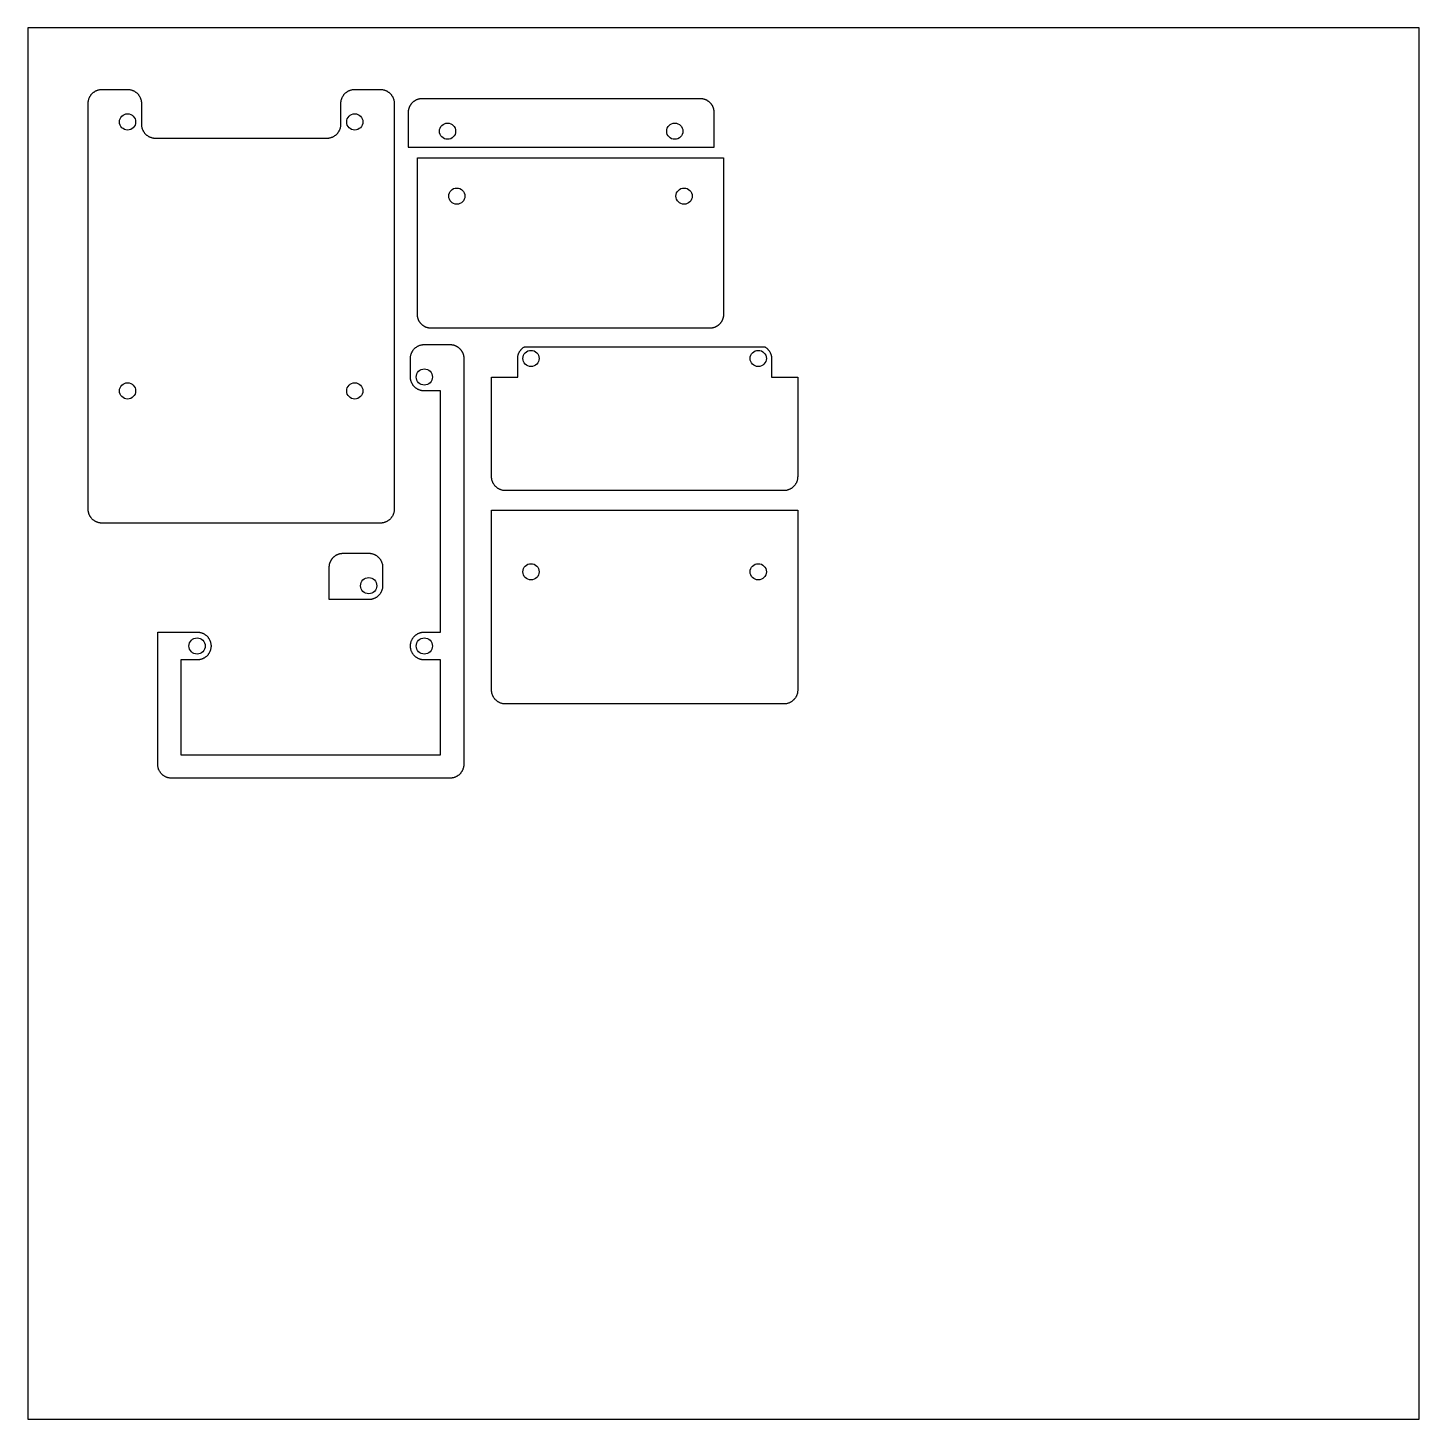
# Model space of a CAD drawing. Extents: x 1799 to 2099, y 2338 to 2638.
import ezdxf

# ---------------------------------------------------------------- set-up
doc = ezdxf.new("R2010")
doc.units = 0
doc.layers.add('CORTE_LASER$CORTE', color=7, linetype='CONTINUOUS')

msp = doc.modelspace()

# ---------------------------------------------------------------- linework, layer by layer
at = {"layer": 'CORTE_LASER$CORTE'}
for p, q in [((2099, 2638), (1799, 2638)), ((1799, 2638), (1799, 2338)), ((2099, 2338), (2099, 2638)), ((1799, 2338), (2099, 2338))]:
    msp.add_line(p, q, dxfattribs=at)
for points in [[(1866.5, 2617.21), (1866.5, 2621.71), (1866.5, 2621.81), (1866.51, 2621.92), (1866.52, 2622.02), (1866.53, 2622.12), (1866.54, 2622.22), (1866.56, 2622.32), (1866.59, 2622.42), (1866.61, 2622.52), (1866.64, 2622.62), (1866.67, 2622.72), (1866.71, 2622.81), (1866.75, 2622.91), (1866.79, 2623), (1866.84, 2623.09), (1866.89, 2623.18), (1866.94, 2623.27), (1866.99, 2623.36), (1867.05, 2623.44), (1867.11, 2623.52), (1867.17, 2623.61), (1867.24, 2623.68), (1867.31, 2623.76), (1867.38, 2623.83), (1867.45, 2623.9), (1867.53, 2623.97), (1867.61, 2624.04), (1867.69, 2624.1), (1867.77, 2624.16), (1867.85, 2624.22), (1867.94, 2624.28), (1868.03, 2624.33), (1868.12, 2624.38), (1868.21, 2624.42), (1868.3, 2624.46), (1868.4, 2624.5), (1868.5, 2624.54), (1868.59, 2624.57), (1868.69, 2624.6), (1868.79, 2624.63), (1868.89, 2624.65), (1868.99, 2624.67), (1869.09, 2624.68), (1869.19, 2624.7), (1869.3, 2624.7), (1869.4, 2624.71), (1869.5, 2624.71), (1875, 2624.71), (1875.11, 2624.71), (1875.21, 2624.7), (1875.31, 2624.7), (1875.41, 2624.68), (1875.51, 2624.67), (1875.61, 2624.65), (1875.71, 2624.63), (1875.81, 2624.6), (1875.91, 2624.57), (1876.01, 2624.54), (1876.1, 2624.5), (1876.2, 2624.46), (1876.29, 2624.42), (1876.38, 2624.38), (1876.47, 2624.33), (1876.56, 2624.28), (1876.65, 2624.22), (1876.73, 2624.16), (1876.82, 2624.1), (1876.9, 2624.04), (1876.98, 2623.97), (1877.05, 2623.9), (1877.13, 2623.83), (1877.2, 2623.76), (1877.27, 2623.68), (1877.33, 2623.61), (1877.39, 2623.52), (1877.45, 2623.44), (1877.51, 2623.36), (1877.57, 2623.27), (1877.62, 2623.18), (1877.67, 2623.09), (1877.71, 2623), (1877.76, 2622.91), (1877.79, 2622.81), (1877.83, 2622.72), (1877.86, 2622.62), (1877.89, 2622.52), (1877.92, 2622.42), (1877.94, 2622.32), (1877.96, 2622.22), (1877.98, 2622.12), (1877.99, 2622.02), (1878, 2621.92), (1878, 2621.81), (1878, 2621.71), (1878, 2534.21), (1878, 2534.11), (1878, 2534.01), (1877.99, 2533.91), (1877.98, 2533.8), (1877.96, 2533.7), (1877.94, 2533.6), (1877.92, 2533.5), (1877.89, 2533.4), (1877.86, 2533.3), (1877.83, 2533.21), (1877.79, 2533.11), (1877.76, 2533.02), (1877.71, 2532.92), (1877.67, 2532.83), (1877.62, 2532.74), (1877.57, 2532.65), (1877.51, 2532.57), (1877.45, 2532.48), (1877.39, 2532.4), (1877.33, 2532.32), (1877.27, 2532.24), (1877.2, 2532.16), (1877.13, 2532.09), (1877.05, 2532.02), (1876.98, 2531.95), (1876.9, 2531.88), (1876.82, 2531.82), (1876.73, 2531.76), (1876.65, 2531.7), (1876.56, 2531.65), (1876.47, 2531.6), (1876.38, 2531.55), (1876.29, 2531.5), (1876.2, 2531.46), (1876.1, 2531.42), (1876.01, 2531.39), (1875.91, 2531.35), (1875.81, 2531.32), (1875.71, 2531.3), (1875.61, 2531.27), (1875.51, 2531.26), (1875.41, 2531.24), (1875.31, 2531.23), (1875.21, 2531.22), (1875.11, 2531.21), (1875, 2531.21), (1815, 2531.21), (1814.9, 2531.21), (1814.8, 2531.22), (1814.7, 2531.23), (1814.6, 2531.24), (1814.49, 2531.26), (1814.39, 2531.27), (1814.29, 2531.3), (1814.19, 2531.32), (1814.1, 2531.35), (1814, 2531.39), (1813.9, 2531.42), (1813.81, 2531.46), (1813.72, 2531.5), (1813.62, 2531.55), (1813.53, 2531.6), (1813.45, 2531.65), (1813.36, 2531.7), (1813.27, 2531.76), (1813.19, 2531.82), (1813.11, 2531.88), (1813.03, 2531.95), (1812.96, 2532.02), (1812.88, 2532.09), (1812.81, 2532.16), (1812.74, 2532.24), (1812.68, 2532.32), (1812.61, 2532.4), (1812.55, 2532.48), (1812.5, 2532.57), (1812.44, 2532.65), (1812.39, 2532.74), (1812.34, 2532.83), (1812.29, 2532.92), (1812.25, 2533.02), (1812.21, 2533.11), (1812.18, 2533.21), (1812.14, 2533.3), (1812.12, 2533.4), (1812.09, 2533.5), (1812.07, 2533.6), (1812.05, 2533.7), (1812.03, 2533.8), (1812.02, 2533.91), (1812.01, 2534.01), (1812.01, 2534.11), (1812, 2534.21), (1812, 2621.71), (1812.01, 2621.81), (1812.01, 2621.92), (1812.02, 2622.02), (1812.03, 2622.12), (1812.05, 2622.22), (1812.07, 2622.32), (1812.09, 2622.42), (1812.12, 2622.52), (1812.14, 2622.62), (1812.18, 2622.72), (1812.21, 2622.81), (1812.25, 2622.91), (1812.29, 2623), (1812.34, 2623.09), (1812.39, 2623.18), (1812.44, 2623.27), (1812.5, 2623.36), (1812.55, 2623.44), (1812.61, 2623.52), (1812.68, 2623.61), (1812.74, 2623.68), (1812.81, 2623.76), (1812.88, 2623.83), (1812.96, 2623.9), (1813.03, 2623.97), (1813.11, 2624.04), (1813.19, 2624.1), (1813.27, 2624.16), (1813.36, 2624.22), (1813.45, 2624.28), (1813.53, 2624.33), (1813.62, 2624.38), (1813.72, 2624.42), (1813.81, 2624.46), (1813.9, 2624.5), (1814, 2624.54), (1814.1, 2624.57), (1814.19, 2624.6), (1814.29, 2624.63), (1814.39, 2624.65), (1814.49, 2624.67), (1814.6, 2624.68), (1814.7, 2624.7), (1814.8, 2624.7), (1814.9, 2624.71), (1815, 2624.71), (1820.5, 2624.71), (1820.6, 2624.71), (1820.7, 2624.7), (1820.81, 2624.7), (1820.91, 2624.68), (1821.01, 2624.67), (1821.11, 2624.65), (1821.21, 2624.63), (1821.31, 2624.6), (1821.41, 2624.57), (1821.5, 2624.54), (1821.6, 2624.5), (1821.7, 2624.46), (1821.79, 2624.42), (1821.88, 2624.38), (1821.97, 2624.33), (1822.06, 2624.28), (1822.15, 2624.22), (1822.23, 2624.16), (1822.31, 2624.1), (1822.39, 2624.04), (1822.47, 2623.97), (1822.55, 2623.9), (1822.62, 2623.83), (1822.69, 2623.76), (1822.76, 2623.68), (1822.83, 2623.61), (1822.89, 2623.52), (1822.95, 2623.44), (1823.01, 2623.36), (1823.06, 2623.27), (1823.11, 2623.18), (1823.16, 2623.09), (1823.21, 2623), (1823.25, 2622.91), (1823.29, 2622.81), (1823.33, 2622.72), (1823.36, 2622.62), (1823.39, 2622.52), (1823.41, 2622.42), (1823.44, 2622.32), (1823.46, 2622.22), (1823.47, 2622.12), (1823.48, 2622.02), (1823.49, 2621.92), (1823.5, 2621.81), (1823.5, 2621.71), (1823.5, 2617.21), (1823.5, 2617.11), (1823.51, 2617.01), (1823.52, 2616.91), (1823.53, 2616.8), (1823.54, 2616.7), (1823.56, 2616.6), (1823.59, 2616.5), (1823.61, 2616.4), (1823.64, 2616.3), (1823.67, 2616.21), (1823.71, 2616.11), (1823.75, 2616.02), (1823.79, 2615.92), (1823.84, 2615.83), (1823.89, 2615.74), (1823.94, 2615.65), (1823.99, 2615.57), (1824.05, 2615.48), (1824.11, 2615.4), (1824.17, 2615.32), (1824.24, 2615.24), (1824.31, 2615.16), (1824.38, 2615.09), (1824.45, 2615.02), (1824.53, 2614.95), (1824.61, 2614.88), (1824.69, 2614.82), (1824.77, 2614.76), (1824.85, 2614.7), (1824.94, 2614.65), (1825.03, 2614.6), (1825.12, 2614.55), (1825.21, 2614.5), (1825.3, 2614.46), (1825.4, 2614.42), (1825.5, 2614.39), (1825.59, 2614.35), (1825.69, 2614.32), (1825.79, 2614.3), (1825.89, 2614.27), (1825.99, 2614.26), (1826.09, 2614.24), (1826.19, 2614.23), (1826.3, 2614.22), (1826.4, 2614.21), (1826.5, 2614.21), (1863.5, 2614.21), (1863.6, 2614.21), (1863.7, 2614.22), (1863.81, 2614.23), (1863.91, 2614.24), (1864.01, 2614.26), (1864.11, 2614.27), (1864.21, 2614.3), (1864.31, 2614.32), (1864.41, 2614.35), (1864.5, 2614.39), (1864.6, 2614.42), (1864.7, 2614.46), (1864.79, 2614.5), (1864.88, 2614.55), (1864.97, 2614.6), (1865.06, 2614.65), (1865.15, 2614.7), (1865.23, 2614.76), (1865.31, 2614.82), (1865.39, 2614.88), (1865.47, 2614.95), (1865.55, 2615.02), (1865.62, 2615.09), (1865.69, 2615.16), (1865.76, 2615.24), (1865.83, 2615.32), (1865.89, 2615.4), (1865.95, 2615.48), (1866.01, 2615.57), (1866.06, 2615.65), (1866.11, 2615.74), (1866.16, 2615.83), (1866.21, 2615.92), (1866.25, 2616.02), (1866.29, 2616.11), (1866.33, 2616.21), (1866.36, 2616.3), (1866.39, 2616.4), (1866.41, 2616.5), (1866.44, 2616.6), (1866.46, 2616.7), (1866.47, 2616.8), (1866.48, 2616.91), (1866.49, 2617.01), (1866.5, 2617.11)], [(1881, 2612.27), (1947, 2612.27), (1947, 2619.71), (1947, 2619.78), (1947, 2619.85), (1947, 2619.91), (1946.99, 2619.98), (1946.98, 2620.05), (1946.98, 2620.12), (1946.97, 2620.19), (1946.95, 2620.26), (1946.94, 2620.33), (1946.92, 2620.4), (1946.91, 2620.47), (1946.89, 2620.54), (1946.87, 2620.61), (1946.84, 2620.68), (1946.82, 2620.75), (1946.79, 2620.82), (1946.77, 2620.89), (1946.73, 2620.95), (1946.7, 2621.02), (1946.67, 2621.09), (1946.63, 2621.16), (1946.6, 2621.22), (1946.56, 2621.29), (1946.51, 2621.35), (1946.47, 2621.42), (1946.43, 2621.48), (1946.38, 2621.54), (1946.33, 2621.6), (1946.28, 2621.66), (1946.23, 2621.72), (1946.18, 2621.78), (1946.13, 2621.83), (1946.07, 2621.89), (1946.01, 2621.94), (1945.95, 2621.99), (1945.89, 2622.04), (1945.83, 2622.09), (1945.77, 2622.14), (1945.71, 2622.18), (1945.65, 2622.22), (1945.58, 2622.26), (1945.52, 2622.3), (1945.45, 2622.34), (1945.38, 2622.38), (1945.31, 2622.41), (1945.25, 2622.44), (1945.18, 2622.47), (1945.11, 2622.5), (1945.04, 2622.53), (1944.97, 2622.55), (1944.9, 2622.58), (1944.83, 2622.6), (1944.76, 2622.62), (1944.69, 2622.63), (1944.62, 2622.65), (1944.55, 2622.66), (1944.48, 2622.67), (1944.41, 2622.68), (1944.34, 2622.69), (1944.27, 2622.7), (1944.21, 2622.71), (1944.14, 2622.71), (1944.07, 2622.71), (1944, 2622.71), (1884, 2622.71), (1883.94, 2622.71), (1883.87, 2622.71), (1883.8, 2622.71), (1883.73, 2622.7), (1883.67, 2622.69), (1883.6, 2622.68), (1883.53, 2622.67), (1883.46, 2622.66), (1883.39, 2622.65), (1883.32, 2622.63), (1883.25, 2622.62), (1883.18, 2622.6), (1883.11, 2622.58), (1883.04, 2622.55), (1882.97, 2622.53), (1882.9, 2622.5), (1882.83, 2622.47), (1882.76, 2622.44), (1882.69, 2622.41), (1882.63, 2622.38), (1882.56, 2622.34), (1882.49, 2622.3), (1882.43, 2622.26), (1882.36, 2622.22), (1882.3, 2622.18), (1882.24, 2622.14), (1882.17, 2622.09), (1882.11, 2622.04), (1882.05, 2621.99), (1882, 2621.94), (1881.94, 2621.89), (1881.88, 2621.83), (1881.83, 2621.78), (1881.78, 2621.72), (1881.72, 2621.66), (1881.67, 2621.6), (1881.63, 2621.54), (1881.58, 2621.48), (1881.54, 2621.42), (1881.49, 2621.35), (1881.45, 2621.29), (1881.41, 2621.22), (1881.37, 2621.16), (1881.34, 2621.09), (1881.31, 2621.02), (1881.27, 2620.95), (1881.24, 2620.89), (1881.21, 2620.82), (1881.19, 2620.75), (1881.16, 2620.68), (1881.14, 2620.61), (1881.12, 2620.54), (1881.1, 2620.47), (1881.08, 2620.4), (1881.07, 2620.33), (1881.05, 2620.26), (1881.04, 2620.19), (1881.03, 2620.12), (1881.02, 2620.05), (1881.02, 2619.98), (1881.01, 2619.91), (1881.01, 2619.85), (1881, 2619.78), (1881, 2619.71)], [(1883, 2610), (1949, 2610), (1949, 2576.21), (1949, 2576.15), (1949, 2576.08), (1949, 2576.01), (1948.99, 2575.94), (1948.98, 2575.87), (1948.98, 2575.8), (1948.97, 2575.74), (1948.95, 2575.67), (1948.94, 2575.6), (1948.92, 2575.53), (1948.91, 2575.46), (1948.89, 2575.39), (1948.87, 2575.32), (1948.84, 2575.25), (1948.82, 2575.18), (1948.79, 2575.11), (1948.77, 2575.04), (1948.73, 2574.97), (1948.7, 2574.9), (1948.67, 2574.83), (1948.63, 2574.77), (1948.6, 2574.7), (1948.56, 2574.64), (1948.51, 2574.57), (1948.47, 2574.51), (1948.43, 2574.44), (1948.38, 2574.38), (1948.33, 2574.32), (1948.28, 2574.26), (1948.23, 2574.2), (1948.18, 2574.15), (1948.13, 2574.09), (1948.07, 2574.04), (1948.01, 2573.98), (1947.95, 2573.93), (1947.89, 2573.88), (1947.83, 2573.83), (1947.77, 2573.79), (1947.71, 2573.74), (1947.65, 2573.7), (1947.58, 2573.66), (1947.52, 2573.62), (1947.45, 2573.58), (1947.38, 2573.55), (1947.31, 2573.51), (1947.25, 2573.48), (1947.18, 2573.45), (1947.11, 2573.42), (1947.04, 2573.4), (1946.97, 2573.37), (1946.9, 2573.35), (1946.83, 2573.33), (1946.76, 2573.31), (1946.69, 2573.29), (1946.62, 2573.28), (1946.55, 2573.26), (1946.48, 2573.25), (1946.41, 2573.24), (1946.34, 2573.23), (1946.27, 2573.22), (1946.21, 2573.22), (1946.14, 2573.21), (1946.07, 2573.21), (1946, 2573.21), (1886, 2573.21), (1885.94, 2573.21), (1885.87, 2573.21), (1885.8, 2573.22), (1885.73, 2573.22), (1885.67, 2573.23), (1885.6, 2573.24), (1885.53, 2573.25), (1885.46, 2573.26), (1885.39, 2573.28), (1885.32, 2573.29), (1885.25, 2573.31), (1885.18, 2573.33), (1885.11, 2573.35), (1885.04, 2573.37), (1884.97, 2573.4), (1884.9, 2573.42), (1884.83, 2573.45), (1884.76, 2573.48), (1884.69, 2573.51), (1884.63, 2573.55), (1884.56, 2573.58), (1884.49, 2573.62), (1884.43, 2573.66), (1884.36, 2573.7), (1884.3, 2573.74), (1884.24, 2573.79), (1884.17, 2573.83), (1884.11, 2573.88), (1884.05, 2573.93), (1884, 2573.98), (1883.94, 2574.04), (1883.88, 2574.09), (1883.83, 2574.15), (1883.78, 2574.2), (1883.72, 2574.26), (1883.67, 2574.32), (1883.63, 2574.38), (1883.58, 2574.44), (1883.54, 2574.51), (1883.49, 2574.57), (1883.45, 2574.64), (1883.41, 2574.7), (1883.37, 2574.77), (1883.34, 2574.83), (1883.31, 2574.9), (1883.27, 2574.97), (1883.24, 2575.04), (1883.21, 2575.11), (1883.19, 2575.18), (1883.16, 2575.25), (1883.14, 2575.32), (1883.12, 2575.39), (1883.1, 2575.46), (1883.08, 2575.53), (1883.07, 2575.6), (1883.05, 2575.67), (1883.04, 2575.74), (1883.03, 2575.8), (1883.02, 2575.87), (1883.02, 2575.94), (1883.01, 2576.01), (1883.01, 2576.08), (1883, 2576.15), (1883, 2576.21)], [(1881.5, 2562.71), (1881.5, 2566.71), (1881.5, 2566.81), (1881.51, 2566.92), (1881.52, 2567.02), (1881.53, 2567.12), (1881.54, 2567.22), (1881.56, 2567.32), (1881.59, 2567.42), (1881.61, 2567.52), (1881.64, 2567.62), (1881.67, 2567.72), (1881.71, 2567.81), (1881.75, 2567.91), (1881.79, 2568), (1881.84, 2568.09), (1881.89, 2568.18), (1881.94, 2568.27), (1881.99, 2568.36), (1882.05, 2568.44), (1882.11, 2568.52), (1882.17, 2568.61), (1882.24, 2568.68), (1882.31, 2568.76), (1882.38, 2568.83), (1882.45, 2568.9), (1882.53, 2568.97), (1882.61, 2569.04), (1882.69, 2569.1), (1882.77, 2569.16), (1882.85, 2569.22), (1882.94, 2569.28), (1883.03, 2569.33), (1883.12, 2569.38), (1883.21, 2569.42), (1883.3, 2569.46), (1883.4, 2569.5), (1883.5, 2569.54), (1883.59, 2569.57), (1883.69, 2569.6), (1883.79, 2569.63), (1883.89, 2569.65), (1883.99, 2569.67), (1884.09, 2569.68), (1884.19, 2569.7), (1884.3, 2569.7), (1884.4, 2569.71), (1884.5, 2569.71), (1890, 2569.71), (1890.07, 2569.71), (1890.14, 2569.71), (1890.21, 2569.71), (1890.27, 2569.7), (1890.34, 2569.69), (1890.41, 2569.68), (1890.48, 2569.67), (1890.55, 2569.66), (1890.62, 2569.65), (1890.69, 2569.63), (1890.76, 2569.62), (1890.83, 2569.6), (1890.9, 2569.58), (1890.97, 2569.55), (1891.04, 2569.53), (1891.11, 2569.5), (1891.18, 2569.47), (1891.25, 2569.44), (1891.31, 2569.41), (1891.38, 2569.38), (1891.45, 2569.34), (1891.52, 2569.3), (1891.58, 2569.26), (1891.65, 2569.22), (1891.71, 2569.18), (1891.77, 2569.14), (1891.83, 2569.09), (1891.89, 2569.04), (1891.95, 2568.99), (1892.01, 2568.94), (1892.07, 2568.89), (1892.13, 2568.83), (1892.18, 2568.78), (1892.23, 2568.72), (1892.28, 2568.66), (1892.33, 2568.6), (1892.38, 2568.54), (1892.43, 2568.48), (1892.47, 2568.42), (1892.51, 2568.35), (1892.56, 2568.29), (1892.6, 2568.22), (1892.63, 2568.16), (1892.67, 2568.09), (1892.7, 2568.02), (1892.73, 2567.95), (1892.77, 2567.89), (1892.79, 2567.82), (1892.82, 2567.75), (1892.84, 2567.68), (1892.87, 2567.61), (1892.89, 2567.54), (1892.91, 2567.47), (1892.92, 2567.4), (1892.94, 2567.33), (1892.95, 2567.26), (1892.97, 2567.19), (1892.98, 2567.12), (1892.98, 2567.05), (1892.99, 2566.98), (1893, 2566.91), (1893, 2566.85), (1893, 2566.78), (1893, 2566.71), (1893, 2479.21), (1893, 2479.11), (1893, 2479.01), (1892.99, 2478.91), (1892.98, 2478.8), (1892.96, 2478.7), (1892.94, 2478.6), (1892.92, 2478.5), (1892.89, 2478.4), (1892.86, 2478.3), (1892.83, 2478.21), (1892.79, 2478.11), (1892.76, 2478.02), (1892.71, 2477.92), (1892.67, 2477.83), (1892.62, 2477.74), (1892.57, 2477.65), (1892.51, 2477.57), (1892.45, 2477.48), (1892.39, 2477.4), (1892.33, 2477.32), (1892.27, 2477.24), (1892.2, 2477.16), (1892.13, 2477.09), (1892.05, 2477.02), (1891.98, 2476.95), (1891.9, 2476.88), (1891.82, 2476.82), (1891.73, 2476.76), (1891.65, 2476.7), (1891.56, 2476.65), (1891.47, 2476.6), (1891.38, 2476.55), (1891.29, 2476.5), (1891.2, 2476.46), (1891.1, 2476.42), (1891.01, 2476.39), (1890.91, 2476.35), (1890.81, 2476.32), (1890.71, 2476.3), (1890.61, 2476.27), (1890.51, 2476.26), (1890.41, 2476.24), (1890.31, 2476.23), (1890.21, 2476.22), (1890.11, 2476.21), (1890, 2476.21), (1830, 2476.21), (1829.9, 2476.21), (1829.8, 2476.22), (1829.7, 2476.23), (1829.6, 2476.24), (1829.49, 2476.26), (1829.39, 2476.27), (1829.29, 2476.3), (1829.19, 2476.32), (1829.1, 2476.35), (1829, 2476.39), (1828.9, 2476.42), (1828.81, 2476.46), (1828.72, 2476.5), (1828.62, 2476.55), (1828.53, 2476.6), (1828.45, 2476.65), (1828.36, 2476.7), (1828.27, 2476.76), (1828.19, 2476.82), (1828.11, 2476.88), (1828.03, 2476.95), (1827.96, 2477.02), (1827.88, 2477.09), (1827.81, 2477.16), (1827.74, 2477.24), (1827.68, 2477.32), (1827.61, 2477.4), (1827.55, 2477.48), (1827.5, 2477.57), (1827.44, 2477.65), (1827.39, 2477.74), (1827.34, 2477.83), (1827.29, 2477.92), (1827.25, 2478.02), (1827.21, 2478.11), (1827.18, 2478.21), (1827.14, 2478.3), (1827.12, 2478.4), (1827.09, 2478.5), (1827.07, 2478.6), (1827.05, 2478.7), (1827.03, 2478.8), (1827.02, 2478.91), (1827.01, 2479.01), (1827.01, 2479.11), (1827, 2479.21), (1827, 2507.71), (1835.5, 2507.71), (1835.6, 2507.71), (1835.71, 2507.7), (1835.81, 2507.7), (1835.91, 2507.68), (1836.02, 2507.67), (1836.12, 2507.65), (1836.22, 2507.62), (1836.32, 2507.6), (1836.42, 2507.57), (1836.52, 2507.53), (1836.61, 2507.5), (1836.71, 2507.46), (1836.8, 2507.41), (1836.89, 2507.37), (1836.99, 2507.32), (1837.07, 2507.27), (1837.16, 2507.21), (1837.25, 2507.15), (1837.33, 2507.09), (1837.41, 2507.02), (1837.49, 2506.96), (1837.57, 2506.89), (1837.64, 2506.81), (1837.71, 2506.74), (1837.78, 2506.66), (1837.85, 2506.58), (1837.91, 2506.5), (1837.97, 2506.42), (1838.03, 2506.33), (1838.08, 2506.24), (1838.13, 2506.15), (1838.18, 2506.06), (1838.22, 2505.97), (1838.27, 2505.87), (1838.31, 2505.78), (1838.34, 2505.68), (1838.37, 2505.58), (1838.4, 2505.48), (1838.42, 2505.38), (1838.45, 2505.28), (1838.46, 2505.18), (1838.48, 2505.07), (1838.49, 2504.97), (1838.5, 2504.87), (1838.5, 2504.76), (1838.5, 2504.66), (1838.5, 2504.56), (1838.49, 2504.45), (1838.48, 2504.35), (1838.46, 2504.25), (1838.45, 2504.15), (1838.42, 2504.04), (1838.4, 2503.94), (1838.37, 2503.84), (1838.34, 2503.75), (1838.31, 2503.65), (1838.27, 2503.55), (1838.22, 2503.46), (1838.18, 2503.36), (1838.13, 2503.27), (1838.08, 2503.18), (1838.03, 2503.09), (1837.97, 2503.01), (1837.91, 2502.92), (1837.85, 2502.84), (1837.78, 2502.76), (1837.71, 2502.68), (1837.64, 2502.61), (1837.57, 2502.54), (1837.49, 2502.47), (1837.41, 2502.4), (1837.33, 2502.33), (1837.25, 2502.27), (1837.16, 2502.21), (1837.07, 2502.16), (1836.99, 2502.11), (1836.89, 2502.06), (1836.8, 2502.01), (1836.71, 2501.97), (1836.61, 2501.93), (1836.52, 2501.89), (1836.42, 2501.86), (1836.32, 2501.83), (1836.22, 2501.8), (1836.12, 2501.78), (1836.02, 2501.76), (1835.91, 2501.74), (1835.81, 2501.73), (1835.71, 2501.72), (1835.6, 2501.71), (1835.5, 2501.71), (1832, 2501.71), (1832, 2481.21), (1888, 2481.21), (1888, 2501.71), (1884.5, 2501.71), (1884.4, 2501.71), (1884.29, 2501.72), (1884.19, 2501.73), (1884.09, 2501.74), (1883.98, 2501.76), (1883.88, 2501.78), (1883.78, 2501.8), (1883.68, 2501.83), (1883.58, 2501.86), (1883.48, 2501.89), (1883.39, 2501.93), (1883.29, 2501.97), (1883.2, 2502.01), (1883.11, 2502.06), (1883.01, 2502.11), (1882.93, 2502.16), (1882.84, 2502.21), (1882.75, 2502.27), (1882.67, 2502.33), (1882.59, 2502.4), (1882.51, 2502.47), (1882.43, 2502.54), (1882.36, 2502.61), (1882.29, 2502.68), (1882.22, 2502.76), (1882.15, 2502.84), (1882.09, 2502.92), (1882.03, 2503.01), (1881.97, 2503.09), (1881.92, 2503.18), (1881.87, 2503.27), (1881.82, 2503.36), (1881.78, 2503.46), (1881.73, 2503.55), (1881.69, 2503.65), (1881.66, 2503.75), (1881.63, 2503.84), (1881.6, 2503.94), (1881.58, 2504.04), (1881.55, 2504.15), (1881.54, 2504.25), (1881.52, 2504.35), (1881.51, 2504.45), (1881.5, 2504.56), (1881.5, 2504.66), (1881.5, 2504.76), (1881.5, 2504.87), (1881.51, 2504.97), (1881.52, 2505.07), (1881.54, 2505.18), (1881.55, 2505.28), (1881.58, 2505.38), (1881.6, 2505.48), (1881.63, 2505.58), (1881.66, 2505.68), (1881.69, 2505.78), (1881.73, 2505.87), (1881.78, 2505.97), (1881.82, 2506.06), (1881.87, 2506.15), (1881.92, 2506.24), (1881.97, 2506.33), (1882.03, 2506.42), (1882.09, 2506.5), (1882.15, 2506.58), (1882.22, 2506.66), (1882.29, 2506.74), (1882.36, 2506.81), (1882.43, 2506.89), (1882.51, 2506.96), (1882.59, 2507.02), (1882.67, 2507.09), (1882.75, 2507.15), (1882.84, 2507.21), (1882.93, 2507.27), (1883.01, 2507.32), (1883.11, 2507.37), (1883.2, 2507.41), (1883.29, 2507.46), (1883.39, 2507.5), (1883.48, 2507.53), (1883.58, 2507.57), (1883.68, 2507.6), (1883.78, 2507.62), (1883.88, 2507.65), (1883.98, 2507.67), (1884.09, 2507.68), (1884.19, 2507.7), (1884.29, 2507.7), (1884.4, 2507.71), (1884.5, 2507.71), (1888, 2507.71), (1888, 2559.71), (1884.5, 2559.71), (1884.4, 2559.71), (1884.3, 2559.72), (1884.19, 2559.73), (1884.09, 2559.74), (1883.99, 2559.76), (1883.89, 2559.77), (1883.79, 2559.8), (1883.69, 2559.82), (1883.59, 2559.85), (1883.5, 2559.89), (1883.4, 2559.92), (1883.3, 2559.96), (1883.21, 2560), (1883.12, 2560.05), (1883.03, 2560.1), (1882.94, 2560.15), (1882.85, 2560.2), (1882.77, 2560.26), (1882.69, 2560.32), (1882.61, 2560.38), (1882.53, 2560.45), (1882.45, 2560.52), (1882.38, 2560.59), (1882.31, 2560.66), (1882.24, 2560.74), (1882.17, 2560.82), (1882.11, 2560.9), (1882.05, 2560.98), (1881.99, 2561.07), (1881.94, 2561.15), (1881.89, 2561.24), (1881.84, 2561.33), (1881.79, 2561.42), (1881.75, 2561.52), (1881.71, 2561.61), (1881.67, 2561.71), (1881.64, 2561.8), (1881.61, 2561.9), (1881.59, 2562), (1881.56, 2562.1), (1881.54, 2562.2), (1881.53, 2562.3), (1881.52, 2562.41), (1881.51, 2562.51), (1881.5, 2562.61)], [(1899, 2541.21), (1899, 2562.71), (1904.62, 2562.71), (1904.62, 2566.71), (1904.63, 2566.81), (1904.63, 2566.91), (1904.64, 2567.01), (1904.65, 2567.1), (1904.67, 2567.2), (1904.69, 2567.3), (1904.71, 2567.39), (1904.73, 2567.49), (1904.76, 2567.58), (1904.79, 2567.67), (1904.83, 2567.76), (1904.86, 2567.85), (1904.9, 2567.94), (1904.95, 2568.03), (1904.99, 2568.12), (1905.04, 2568.2), (1905.1, 2568.29), (1905.15, 2568.37), (1905.21, 2568.45), (1905.27, 2568.52), (1905.33, 2568.6), (1905.4, 2568.67), (1905.47, 2568.74), (1905.54, 2568.81), (1905.61, 2568.87), (1905.68, 2568.94), (1905.76, 2569), (1905.84, 2569.06), (1905.92, 2569.11), (1906, 2569.16), (1906.09, 2569.21), (1957.9, 2569.21), (1957.99, 2569.16), (1958.07, 2569.11), (1958.15, 2569.06), (1958.23, 2569), (1958.31, 2568.94), (1958.38, 2568.87), (1958.46, 2568.81), (1958.53, 2568.74), (1958.59, 2568.67), (1958.66, 2568.6), (1958.72, 2568.52), (1958.78, 2568.45), (1958.84, 2568.37), (1958.9, 2568.29), (1958.95, 2568.2), (1959, 2568.12), (1959.05, 2568.03), (1959.09, 2567.94), (1959.13, 2567.85), (1959.17, 2567.76), (1959.2, 2567.67), (1959.23, 2567.58), (1959.26, 2567.49), (1959.29, 2567.39), (1959.31, 2567.3), (1959.33, 2567.2), (1959.34, 2567.1), (1959.35, 2567.01), (1959.36, 2566.91), (1959.37, 2566.81), (1959.37, 2566.71), (1959.37, 2562.71), (1965, 2562.71), (1965, 2541.21), (1964.99, 2541.11), (1964.99, 2541.01), (1964.98, 2540.91), (1964.97, 2540.8), (1964.95, 2540.7), (1964.93, 2540.6), (1964.91, 2540.5), (1964.88, 2540.4), (1964.86, 2540.3), (1964.82, 2540.21), (1964.79, 2540.11), (1964.75, 2540.02), (1964.71, 2539.92), (1964.66, 2539.83), (1964.61, 2539.74), (1964.56, 2539.65), (1964.5, 2539.57), (1964.45, 2539.48), (1964.39, 2539.4), (1964.32, 2539.32), (1964.26, 2539.24), (1964.19, 2539.16), (1964.12, 2539.09), (1964.04, 2539.02), (1963.97, 2538.95), (1963.89, 2538.88), (1963.81, 2538.82), (1963.73, 2538.76), (1963.64, 2538.7), (1963.55, 2538.65), (1963.47, 2538.6), (1963.38, 2538.55), (1963.28, 2538.5), (1963.19, 2538.46), (1963.1, 2538.42), (1963, 2538.39), (1962.9, 2538.35), (1962.81, 2538.32), (1962.71, 2538.3), (1962.61, 2538.27), (1962.51, 2538.26), (1962.4, 2538.24), (1962.3, 2538.23), (1962.2, 2538.22), (1962.1, 2538.21), (1962, 2538.21), (1902, 2538.21), (1901.89, 2538.21), (1901.79, 2538.22), (1901.69, 2538.23), (1901.59, 2538.24), (1901.49, 2538.26), (1901.39, 2538.27), (1901.29, 2538.3), (1901.19, 2538.32), (1901.09, 2538.35), (1900.99, 2538.39), (1900.9, 2538.42), (1900.8, 2538.46), (1900.71, 2538.5), (1900.62, 2538.55), (1900.53, 2538.6), (1900.44, 2538.65), (1900.35, 2538.7), (1900.27, 2538.76), (1900.18, 2538.82), (1900.1, 2538.88), (1900.02, 2538.95), (1899.95, 2539.02), (1899.87, 2539.09), (1899.8, 2539.16), (1899.73, 2539.24), (1899.67, 2539.32), (1899.61, 2539.4), (1899.55, 2539.48), (1899.49, 2539.57), (1899.43, 2539.65), (1899.38, 2539.74), (1899.33, 2539.83), (1899.29, 2539.92), (1899.24, 2540.02), (1899.21, 2540.11), (1899.17, 2540.21), (1899.14, 2540.3), (1899.11, 2540.4), (1899.08, 2540.5), (1899.06, 2540.6), (1899.04, 2540.7), (1899.02, 2540.8), (1899.01, 2540.91), (1899, 2541.01), (1899, 2541.11)], [(1899, 2495.21), (1899, 2534), (1965, 2534), (1965, 2495.21), (1965, 2495.11), (1965, 2495.01), (1964.99, 2494.91), (1964.98, 2494.8), (1964.96, 2494.7), (1964.94, 2494.6), (1964.92, 2494.5), (1964.89, 2494.4), (1964.86, 2494.3), (1964.83, 2494.21), (1964.79, 2494.11), (1964.76, 2494.02), (1964.71, 2493.92), (1964.67, 2493.83), (1964.62, 2493.74), (1964.57, 2493.65), (1964.51, 2493.57), (1964.45, 2493.48), (1964.39, 2493.4), (1964.33, 2493.32), (1964.27, 2493.24), (1964.2, 2493.16), (1964.13, 2493.09), (1964.05, 2493.02), (1963.98, 2492.95), (1963.9, 2492.88), (1963.82, 2492.82), (1963.73, 2492.76), (1963.65, 2492.7), (1963.56, 2492.65), (1963.47, 2492.6), (1963.38, 2492.55), (1963.29, 2492.5), (1963.2, 2492.46), (1963.1, 2492.42), (1963.01, 2492.39), (1962.91, 2492.35), (1962.81, 2492.32), (1962.71, 2492.3), (1962.61, 2492.27), (1962.51, 2492.26), (1962.41, 2492.24), (1962.31, 2492.23), (1962.21, 2492.22), (1962.11, 2492.21), (1962, 2492.21), (1902, 2492.21), (1901.89, 2492.21), (1901.79, 2492.22), (1901.69, 2492.23), (1901.59, 2492.24), (1901.49, 2492.26), (1901.39, 2492.27), (1901.29, 2492.3), (1901.19, 2492.32), (1901.09, 2492.35), (1900.99, 2492.39), (1900.9, 2492.42), (1900.8, 2492.46), (1900.71, 2492.5), (1900.62, 2492.55), (1900.53, 2492.6), (1900.44, 2492.65), (1900.35, 2492.7), (1900.27, 2492.76), (1900.18, 2492.82), (1900.1, 2492.88), (1900.02, 2492.95), (1899.95, 2493.02), (1899.87, 2493.09), (1899.8, 2493.16), (1899.73, 2493.24), (1899.67, 2493.32), (1899.61, 2493.4), (1899.55, 2493.48), (1899.49, 2493.57), (1899.43, 2493.65), (1899.38, 2493.74), (1899.33, 2493.83), (1899.29, 2493.92), (1899.24, 2494.02), (1899.21, 2494.11), (1899.17, 2494.21), (1899.14, 2494.3), (1899.11, 2494.4), (1899.08, 2494.5), (1899.06, 2494.6), (1899.04, 2494.7), (1899.02, 2494.8), (1899.01, 2494.91), (1899, 2495.01), (1899, 2495.11)], [(1864, 2514.71), (1864, 2521.71), (1864, 2521.78), (1864.01, 2521.85), (1864.01, 2521.91), (1864.02, 2521.98), (1864.02, 2522.05), (1864.03, 2522.12), (1864.04, 2522.19), (1864.05, 2522.26), (1864.07, 2522.33), (1864.08, 2522.4), (1864.1, 2522.47), (1864.12, 2522.54), (1864.14, 2522.61), (1864.16, 2522.68), (1864.19, 2522.75), (1864.21, 2522.82), (1864.24, 2522.89), (1864.27, 2522.95), (1864.31, 2523.02), (1864.34, 2523.09), (1864.37, 2523.16), (1864.41, 2523.22), (1864.45, 2523.29), (1864.49, 2523.35), (1864.54, 2523.42), (1864.58, 2523.48), (1864.63, 2523.54), (1864.67, 2523.6), (1864.72, 2523.66), (1864.78, 2523.72), (1864.83, 2523.78), (1864.88, 2523.83), (1864.94, 2523.89), (1865, 2523.94), (1865.05, 2523.99), (1865.11, 2524.04), (1865.17, 2524.09), (1865.24, 2524.14), (1865.3, 2524.18), (1865.36, 2524.22), (1865.43, 2524.26), (1865.49, 2524.3), (1865.56, 2524.34), (1865.63, 2524.38), (1865.69, 2524.41), (1865.76, 2524.44), (1865.83, 2524.47), (1865.9, 2524.5), (1865.97, 2524.53), (1866.04, 2524.55), (1866.11, 2524.58), (1866.18, 2524.6), (1866.25, 2524.62), (1866.32, 2524.63), (1866.39, 2524.65), (1866.46, 2524.66), (1866.53, 2524.67), (1866.6, 2524.68), (1866.67, 2524.69), (1866.73, 2524.7), (1866.8, 2524.71), (1866.87, 2524.71), (1866.94, 2524.71), (1867, 2524.71), (1872.5, 2524.71), (1872.6, 2524.71), (1872.7, 2524.7), (1872.81, 2524.7), (1872.91, 2524.68), (1873.01, 2524.67), (1873.11, 2524.65), (1873.21, 2524.63), (1873.31, 2524.6), (1873.41, 2524.57), (1873.5, 2524.54), (1873.6, 2524.5), (1873.7, 2524.46), (1873.79, 2524.42), (1873.88, 2524.38), (1873.97, 2524.33), (1874.06, 2524.28), (1874.15, 2524.22), (1874.23, 2524.16), (1874.31, 2524.1), (1874.39, 2524.04), (1874.47, 2523.97), (1874.55, 2523.9), (1874.62, 2523.83), (1874.69, 2523.76), (1874.76, 2523.68), (1874.83, 2523.61), (1874.89, 2523.52), (1874.95, 2523.44), (1875.01, 2523.36), (1875.06, 2523.27), (1875.11, 2523.18), (1875.16, 2523.09), (1875.21, 2523), (1875.25, 2522.91), (1875.29, 2522.81), (1875.33, 2522.72), (1875.36, 2522.62), (1875.39, 2522.52), (1875.41, 2522.42), (1875.44, 2522.32), (1875.46, 2522.22), (1875.47, 2522.12), (1875.48, 2522.02), (1875.49, 2521.92), (1875.5, 2521.81), (1875.5, 2521.71), (1875.5, 2521.21), (1875.5, 2517.71), (1875.5, 2517.61), (1875.49, 2517.51), (1875.48, 2517.41), (1875.47, 2517.3), (1875.46, 2517.2), (1875.44, 2517.1), (1875.41, 2517), (1875.39, 2516.9), (1875.36, 2516.8), (1875.33, 2516.71), (1875.29, 2516.61), (1875.25, 2516.52), (1875.21, 2516.42), (1875.16, 2516.33), (1875.11, 2516.24), (1875.06, 2516.15), (1875.01, 2516.07), (1874.95, 2515.98), (1874.89, 2515.9), (1874.83, 2515.82), (1874.76, 2515.74), (1874.69, 2515.66), (1874.62, 2515.59), (1874.55, 2515.52), (1874.47, 2515.45), (1874.39, 2515.38), (1874.31, 2515.32), (1874.23, 2515.26), (1874.15, 2515.2), (1874.06, 2515.15), (1873.97, 2515.1), (1873.88, 2515.05), (1873.79, 2515), (1873.7, 2514.96), (1873.6, 2514.92), (1873.5, 2514.89), (1873.41, 2514.85), (1873.31, 2514.82), (1873.21, 2514.8), (1873.11, 2514.77), (1873.01, 2514.76), (1872.91, 2514.74), (1872.81, 2514.73), (1872.7, 2514.72), (1872.6, 2514.71), (1872.5, 2514.71), (1869, 2514.71)]]:
    msp.add_lwpolyline(points, close=True, dxfattribs=at)
for centre in [(1820.5, 2617.71), (1869.5, 2617.71), (1889.5, 2615.71), (1938.5, 2615.71), (1891.5, 2601.71), (1940.5, 2601.71), (1907.49, 2566.71), (1956.49, 2566.71), (1884.5, 2562.71), (1820.5, 2559.71), (1869.5, 2559.71), (1907.49, 2520.71), (1956.49, 2520.71), (1872.5, 2517.71), (1835.5, 2504.71), (1884.5, 2504.71)]:
    msp.add_circle(centre, 1.75, dxfattribs=at)

doc.saveas('drawing.dxf')
